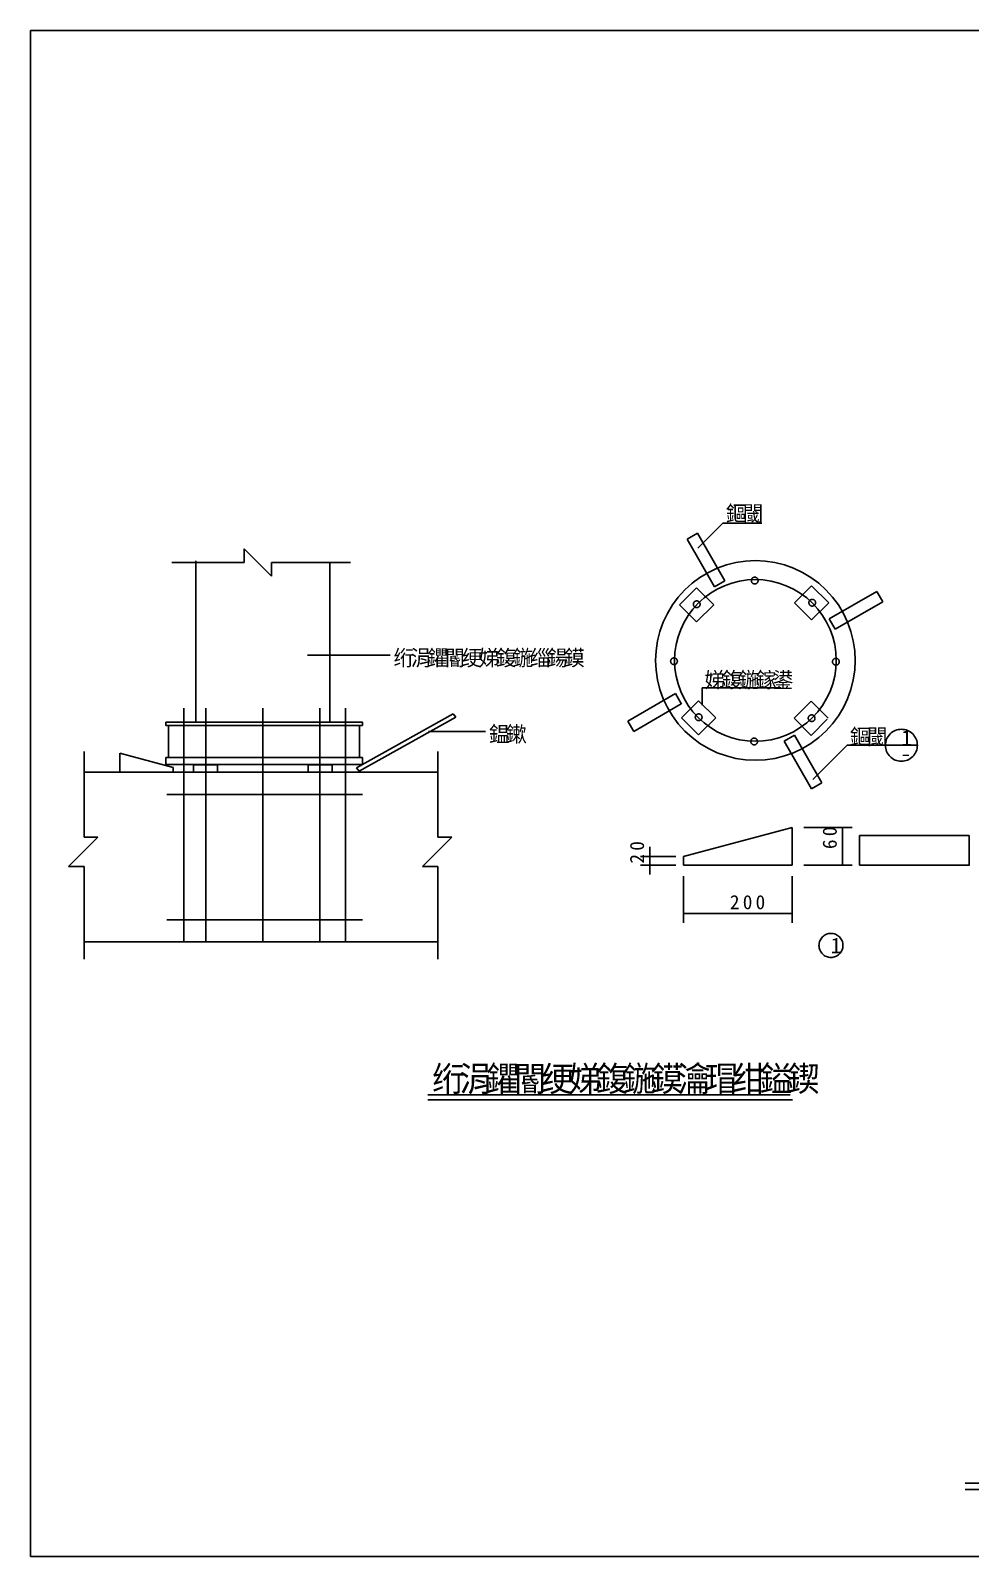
# Model space of a CAD drawing. Header units: metres. Extents: x 0 to 420, y 0 to 297.
# Drawn here: x 0 to 183, y 0 to 297 of the extents above; entities that cross this region are included whole.
import ezdxf

# ---------------------------------------------------------------- set-up
doc = ezdxf.new("R2010")
doc.units = ezdxf.units.M

msp = doc.modelspace()

# ---------------------------------------------------------------- linework, layer by layer
for p, q in [((420, 296.97), (0, 296.97)), ((0, 296.97), (0, 0)), ((127.83, 197.97), (129.85, 199.14)), ((129.83, 199.13), (135.18, 189.88)), ((129.88, 196.24), (134.75, 201.1)), ((134.75, 201.1), (142.33, 201.1)), ((41.56, 196.09), (46.91, 190.75)), ((41.56, 193.42), (41.56, 196.09)), ((133.17, 188.72), (127.83, 197.97)), ((27.51, 193.42), (41.56, 193.42)), ((32.21, 162.38), (32.21, 193.74)), ((46.91, 193.42), (62.29, 193.42)), ((46.91, 190.75), (46.91, 193.42)), ((58.28, 162.38), (58.28, 193.42)), ((129.67, 188.52), (126.35, 185.19)), ((132.99, 185.19), (129.67, 188.52)), ((135.18, 189.88), (133.17, 188.72)), ((152.06, 188.92), (148.73, 185.6)), ((155.38, 185.6), (152.06, 188.92)), ((155.5, 182.47), (164.75, 187.82)), ((164.75, 187.82), (165.91, 185.81)), ((126.35, 185.19), (129.67, 181.87)), ((129.67, 181.87), (132.99, 185.19)), ((148.73, 185.6), (152.06, 182.27)), ((152.06, 182.27), (155.38, 185.6)), ((165.91, 185.81), (156.66, 180.47)), ((156.66, 180.47), (155.49, 182.49)), ((53.93, 175.38), (69.98, 175.38)), ((116.28, 162.58), (125.53, 167.93)), ((125.53, 167.93), (126.7, 165.9)), ((130.05, 166.52), (126.73, 163.2)), ((133.38, 163.2), (130.05, 166.52)), ((130.74, 169.03), (146.04, 169.03)), ((130.74, 165.69), (130.74, 169.03)), ((151.95, 166.44), (148.63, 163.12)), ((155.27, 163.12), (151.95, 166.44)), ((29.85, 165.1), (29.85, 152.66)), ((34.11, 165.1), (34.11, 152.66)), ((45.23, 165.1), (45.23, 152.66)), ((56.34, 165.1), (56.34, 152.66)), ((61.34, 165.1), (61.34, 152.66)), ((63.47, 153.49), (82.29, 164)), ((63.95, 152.85), (82.77, 163.36)), ((82.29, 164), (82.77, 163.36)), ((126.69, 165.92), (117.43, 160.58)), ((26.34, 162.38), (64.62, 162.38)), ((26.34, 162.38), (26.34, 161.69)), ((26.34, 161.69), (64.62, 161.69)), ((26.89, 161.69), (26.89, 155.5)), ((64.07, 161.69), (64.07, 155.5)), ((64.62, 162.38), (64.62, 161.69)), ((77.47, 160.52), (88.56, 160.52)), ((117.43, 160.58), (116.28, 162.58)), ((126.73, 163.2), (130.05, 159.88)), ((130.05, 159.88), (133.38, 163.2)), ((148.63, 163.12), (151.95, 159.79)), ((151.95, 159.79), (155.11, 162.97)), ((146.72, 158.65), (148.72, 159.81)), ((152.06, 149.4), (146.72, 158.65)), ((148.72, 159.81), (154.06, 150.56)), ((152.27, 151.19), (158.95, 157.87)), ((158.95, 157.87), (172.64, 157.87)), ((10.43, 156.67), (10.43, 139.97)), ((27.8, 153.53), (17.37, 156.32)), ((17.37, 156.32), (17.37, 152.69)), ((26.34, 155.5), (64.62, 155.5)), ((26.34, 155.5), (26.34, 154.12)), ((64.62, 155.5), (64.62, 154.12)), ((79.32, 156.67), (79.32, 139.97)), ((29.85, 152.66), (10.43, 152.66)), ((29.85, 152.66), (10.43, 152.66)), ((10.43, 152.66), (10.43, 139.97)), ((10.43, 152.66), (79.32, 152.66)), ((10.43, 152.66), (10.43, 139.97)), ((10.43, 152.66), (10.43, 139.97)), ((29.85, 152.66), (19.49, 152.66)), ((26.34, 154.12), (64.62, 154.12)), ((27.8, 152.69), (27.8, 153.53)), ((29.85, 123.93), (29.85, 152.66)), ((29.85, 119.59), (29.85, 152.66)), ((29.85, 152.66), (29.85, 119.59)), ((29.85, 123.93), (29.85, 152.66)), ((34.11, 152.66), (29.85, 152.66)), ((29.85, 152.66), (29.85, 148.32)), ((34.11, 152.66), (29.85, 152.66)), ((34.11, 152.66), (29.85, 152.66)), ((34.11, 152.66), (29.85, 152.66)), ((29.85, 152.66), (29.85, 148.32)), ((29.85, 152.66), (29.85, 148.32)), ((29.85, 152.66), (29.85, 148.32)), ((31.73, 154.06), (36.43, 154.06)), ((31.73, 154.06), (31.73, 152.66)), ((34.11, 152.66), (34.11, 119.59)), ((45.23, 152.66), (34.11, 152.66)), ((34.11, 152.66), (34.11, 148.32)), ((45.23, 152.66), (34.11, 152.66)), ((45.23, 152.66), (34.11, 152.66)), ((45.23, 152.66), (34.11, 152.66)), ((34.11, 152.66), (34.11, 148.32)), ((34.11, 148.32), (34.11, 152.66)), ((34.11, 148.32), (34.11, 152.66)), ((34.11, 148.32), (34.11, 152.66)), ((34.11, 152.66), (34.11, 148.32)), ((34.11, 148.32), (34.11, 152.66)), ((34.11, 152.66), (34.11, 148.32)), ((36.43, 154.06), (36.43, 152.66)), ((45.23, 152.66), (45.23, 148.32)), ((56.34, 152.66), (45.23, 152.66)), ((56.34, 152.66), (45.23, 152.66)), ((56.34, 152.66), (45.23, 152.66)), ((56.34, 152.66), (45.23, 152.66)), ((45.23, 152.66), (45.23, 148.32)), ((45.23, 152.66), (45.23, 119.59)), ((45.23, 148.32), (45.23, 152.66)), ((45.23, 148.32), (45.23, 152.66)), ((45.23, 148.32), (45.23, 152.66)), ((45.23, 152.66), (45.23, 148.32)), ((45.23, 148.32), (45.23, 152.66)), ((45.23, 152.66), (45.23, 148.32)), ((54.04, 154.06), (58.74, 154.06)), ((54.04, 154.06), (54.04, 152.66)), ((56.34, 148.32), (56.34, 152.66)), ((56.34, 148.32), (56.34, 152.66)), ((56.34, 152.66), (56.34, 119.59)), ((56.34, 152.66), (56.34, 148.32)), ((61.34, 152.66), (56.34, 152.66)), ((61.34, 152.66), (56.34, 152.66)), ((61.34, 152.66), (56.34, 152.66)), ((61.34, 152.66), (56.34, 152.66)), ((56.34, 152.66), (56.34, 148.32)), ((56.34, 148.32), (56.34, 152.66)), ((56.34, 152.66), (56.34, 148.32)), ((56.34, 148.32), (56.34, 152.66)), ((56.34, 152.66), (56.34, 148.32)), ((58.74, 154.06), (58.74, 152.66)), ((61.34, 152.66), (61.34, 119.59)), ((61.34, 152.66), (61.34, 119.59)), ((61.34, 152.66), (61.34, 119.59)), ((79.32, 152.66), (61.34, 152.66)), ((61.34, 152.66), (61.34, 119.59)), ((71.32, 152.66), (61.34, 152.66)), ((79.32, 152.66), (61.34, 152.66)), ((61.34, 148.32), (61.34, 152.66)), ((61.34, 148.32), (61.34, 152.66)), ((61.34, 148.32), (61.34, 152.66)), ((61.34, 148.32), (61.34, 152.66)), ((63.47, 153.49), (63.95, 152.85)), ((79.32, 139.97), (79.32, 152.66)), ((79.32, 152.66), (79.32, 139.97)), ((79.32, 139.97), (79.32, 152.66)), ((154.06, 150.56), (152.04, 149.39)), ((26.51, 148.32), (64.63, 148.32)), ((34.11, 148.32), (29.85, 148.32)), ((29.85, 148.32), (29.85, 123.93)), ((29.85, 148.32), (29.85, 123.93)), ((29.85, 148.32), (29.85, 123.93)), ((34.11, 148.32), (29.85, 148.32)), ((29.85, 148.32), (29.85, 123.93)), ((29.85, 148.32), (34.11, 148.32)), ((34.11, 148.32), (29.85, 148.32)), ((29.85, 148.32), (34.11, 148.32)), ((34.11, 148.32), (29.85, 148.32)), ((29.85, 148.32), (34.11, 148.32)), ((29.85, 148.32), (34.11, 148.32)), ((34.11, 123.93), (34.11, 148.32)), ((34.11, 123.93), (34.11, 148.32)), ((34.11, 148.32), (34.11, 123.93)), ((34.11, 123.93), (34.11, 148.32)), ((34.11, 148.32), (34.11, 123.93)), ((34.11, 123.93), (34.11, 148.32)), ((45.23, 148.32), (34.11, 148.32)), ((34.11, 148.32), (34.11, 123.93)), ((45.23, 148.32), (34.11, 148.32)), ((34.11, 148.32), (34.11, 123.93)), ((34.11, 148.32), (45.23, 148.32)), ((34.11, 148.32), (45.23, 148.32)), ((45.23, 148.32), (34.11, 148.32)), ((45.23, 148.32), (34.11, 148.32)), ((34.11, 148.32), (45.23, 148.32)), ((34.11, 148.32), (45.23, 148.32)), ((56.34, 148.32), (45.23, 148.32)), ((45.23, 148.32), (45.23, 123.93)), ((56.34, 148.32), (45.23, 148.32)), ((45.23, 148.32), (56.34, 148.32)), ((45.23, 148.32), (56.34, 148.32)), ((45.23, 148.32), (56.34, 148.32)), ((56.34, 148.32), (45.23, 148.32)), ((56.34, 148.32), (45.23, 148.32)), ((45.23, 148.32), (45.23, 123.93)), ((45.23, 148.32), (56.34, 148.32)), ((45.23, 123.93), (45.23, 148.32)), ((45.23, 148.32), (45.23, 123.93)), ((45.23, 123.93), (45.23, 148.32)), ((45.23, 148.32), (45.23, 123.93)), ((45.23, 123.93), (45.23, 148.32)), ((45.23, 123.93), (45.23, 148.32)), ((56.34, 123.93), (56.34, 148.32)), ((56.34, 123.93), (56.34, 148.32)), ((56.34, 123.93), (56.34, 148.32)), ((61.34, 148.32), (56.34, 148.32)), ((56.34, 148.32), (56.34, 123.93)), ((56.34, 148.32), (56.34, 123.93)), ((56.34, 123.93), (56.34, 148.32)), ((56.34, 148.32), (56.34, 123.93)), ((61.34, 148.32), (56.34, 148.32)), ((56.34, 148.32), (56.34, 123.93)), ((56.34, 148.32), (61.34, 148.32)), ((56.34, 148.32), (61.34, 148.32)), ((61.34, 148.32), (56.34, 148.32)), ((61.34, 148.32), (56.34, 148.32)), ((56.34, 148.32), (61.34, 148.32)), ((56.34, 148.32), (61.34, 148.32)), ((61.34, 123.93), (61.34, 148.32)), ((61.34, 123.93), (61.34, 148.32)), ((61.34, 123.93), (61.34, 148.32)), ((61.34, 123.93), (61.34, 148.32)), ((13.11, 139.97), (7.42, 134.29)), ((13.11, 139.97), (7.42, 134.29)), ((13.11, 139.97), (7.42, 134.29)), ((13.11, 139.97), (7.42, 134.29)), ((10.43, 139.97), (13.11, 139.97)), ((10.43, 139.97), (13.11, 139.97)), ((10.43, 139.97), (13.11, 139.97)), ((10.43, 139.97), (13.11, 139.97)), ((81.99, 139.97), (76.31, 134.29)), ((81.99, 139.97), (76.31, 134.29)), ((76.31, 134.29), (81.99, 139.97)), ((76.31, 134.29), (81.99, 139.97)), ((81.99, 139.97), (79.32, 139.97)), ((79.32, 139.97), (81.99, 139.97)), ((79.32, 139.97), (81.99, 139.97)), ((81.99, 139.97), (79.32, 139.97)), ((127.1, 136.24), (148.26, 141.9)), ((148.26, 141.9), (148.26, 134.52)), ((150.52, 141.9), (159.92, 141.9)), ((158.08, 134.52), (158.08, 141.9)), ((161.38, 140.34), (182.72, 140.34)), ((161.38, 134.52), (161.38, 140.34)), ((182.72, 140.34), (182.72, 134.49)), ((120.58, 136.24), (120.58, 138.08)), ((7.42, 134.29), (10.43, 134.29)), ((7.42, 134.29), (10.43, 134.29)), ((7.42, 134.29), (10.43, 134.29)), ((7.42, 134.29), (10.43, 134.29)), ((10.43, 134.29), (10.43, 119.59)), ((10.43, 134.29), (10.43, 119.59)), ((10.43, 134.29), (10.43, 116.25)), ((10.43, 134.29), (10.43, 119.59)), ((79.32, 134.29), (76.31, 134.29)), ((76.31, 134.29), (79.32, 134.29)), ((76.31, 134.29), (79.32, 134.29)), ((79.32, 134.29), (76.31, 134.29)), ((79.32, 119.59), (79.32, 134.29)), ((79.32, 134.29), (79.32, 116.25)), ((79.32, 134.29), (79.32, 119.59)), ((79.32, 119.59), (79.32, 134.29)), ((125.63, 136.24), (118.74, 136.24)), ((125.63, 134.52), (118.74, 134.52)), ((120.58, 134.52), (120.58, 136.24)), ((120.58, 134.52), (120.58, 132.69)), ((127.1, 134.52), (127.1, 136.24)), ((127.1, 134.52), (148.26, 134.52)), ((150.52, 134.52), (159.92, 134.52)), ((161.38, 134.52), (182.72, 134.52)), ((127.1, 132.37), (127.1, 123.29)), ((148.26, 132.37), (148.26, 123.29)), ((127.1, 125.13), (148.26, 125.13)), ((26.51, 123.93), (64.63, 123.93)), ((29.85, 119.59), (29.85, 123.93)), ((29.85, 123.93), (34.11, 123.93)), ((29.85, 123.93), (34.11, 123.93)), ((29.85, 123.93), (29.85, 119.59)), ((34.11, 123.93), (29.85, 123.93)), ((29.85, 123.93), (29.85, 119.59)), ((29.85, 119.59), (29.85, 123.93)), ((29.85, 123.93), (29.85, 119.59)), ((34.11, 123.93), (29.85, 123.93)), ((29.85, 123.93), (29.85, 119.59)), ((34.11, 123.93), (29.85, 123.93)), ((29.85, 123.93), (34.11, 123.93)), ((29.85, 123.93), (34.11, 123.93)), ((34.11, 123.93), (29.85, 123.93)), ((34.11, 123.93), (45.23, 123.93)), ((34.11, 123.93), (45.23, 123.93)), ((34.11, 123.93), (34.11, 119.59)), ((45.23, 123.93), (34.11, 123.93)), ((34.11, 123.93), (45.23, 123.93)), ((45.23, 123.93), (34.11, 123.93)), ((45.23, 123.93), (34.11, 123.93)), ((34.11, 123.93), (45.23, 123.93)), ((45.23, 123.93), (34.11, 123.93)), ((34.11, 123.93), (34.11, 119.59)), ((34.11, 119.59), (34.11, 123.93)), ((34.11, 119.59), (34.11, 123.93)), ((34.11, 123.93), (34.11, 119.59)), ((34.11, 119.59), (34.11, 123.93)), ((34.11, 123.93), (34.11, 119.59)), ((34.11, 119.59), (34.11, 123.93)), ((45.23, 123.93), (45.23, 119.59)), ((56.34, 123.93), (45.23, 123.93)), ((56.34, 123.93), (45.23, 123.93)), ((45.23, 123.93), (56.34, 123.93)), ((45.23, 123.93), (56.34, 123.93)), ((45.23, 123.93), (56.34, 123.93)), ((56.34, 123.93), (45.23, 123.93)), ((45.23, 123.93), (45.23, 119.59)), ((56.34, 123.93), (45.23, 123.93)), ((45.23, 123.93), (56.34, 123.93)), ((45.23, 119.59), (45.23, 123.93)), ((45.23, 119.59), (45.23, 123.93)), ((45.23, 119.59), (45.23, 123.93)), ((45.23, 123.93), (45.23, 119.59)), ((45.23, 119.59), (45.23, 123.93)), ((45.23, 123.93), (45.23, 119.59)), ((56.34, 119.59), (56.34, 123.93)), ((56.34, 119.59), (56.34, 123.93)), ((56.34, 123.93), (61.34, 123.93)), ((56.34, 123.93), (61.34, 123.93)), ((61.34, 123.93), (56.34, 123.93)), ((56.34, 123.93), (56.34, 119.59)), ((56.34, 119.59), (56.34, 123.93)), ((56.34, 123.93), (56.34, 119.59)), ((56.34, 119.59), (56.34, 123.93)), ((56.34, 123.93), (56.34, 119.59)), ((61.34, 123.93), (56.34, 123.93)), ((56.34, 123.93), (56.34, 119.59)), ((61.34, 123.93), (56.34, 123.93)), ((56.34, 123.93), (61.34, 123.93)), ((61.34, 123.93), (56.34, 123.93)), ((56.34, 123.93), (61.34, 123.93)), ((61.34, 119.59), (61.34, 123.93)), ((61.34, 119.59), (61.34, 123.93)), ((61.34, 119.59), (61.34, 123.93)), ((61.34, 119.59), (61.34, 123.93)), ((10.43, 119.59), (29.85, 119.59)), ((10.43, 119.59), (29.85, 119.59)), ((10.43, 119.59), (29.85, 119.59)), ((19.49, 119.59), (79.32, 119.59)), ((29.85, 119.59), (34.11, 119.59)), ((29.85, 119.59), (34.11, 119.59)), ((29.85, 119.59), (34.11, 119.59)), ((29.85, 119.59), (34.11, 119.59)), ((34.11, 119.59), (45.23, 119.59)), ((34.11, 119.59), (45.23, 119.59)), ((34.11, 119.59), (45.23, 119.59)), ((34.11, 119.59), (45.23, 119.59)), ((45.23, 119.59), (56.34, 119.59)), ((45.23, 119.59), (56.34, 119.59)), ((45.23, 119.59), (56.34, 119.59)), ((45.23, 119.59), (56.34, 119.59)), ((56.34, 119.59), (61.34, 119.59)), ((56.34, 119.59), (61.34, 119.59)), ((56.34, 119.59), (61.34, 119.59)), ((56.34, 119.59), (61.34, 119.59)), ((61.34, 119.59), (79.32, 119.59)), ((61.34, 119.59), (71.32, 119.59)), ((61.34, 119.59), (79.32, 119.59)), ((77.32, 89.86), (147.86, 89.86)), ((77.32, 88.86), (148.31, 88.86)), ((181.96, 14.24), (272.87, 14.24)), ((181.96, 13.01), (272.99, 13.01)), ((0, 0), (420, 0))]:
    msp.add_line(p, q)
for points in [[(160.54, 174.38), (160.44, 176.28), (160.16, 178.17), (159.7, 180.02), (159.06, 181.81), (158.24, 183.54), (157.26, 185.17), (156.13, 186.7), (154.84, 188.12), (153.43, 189.4), (151.9, 190.53), (150.27, 191.51), (148.54, 192.33), (146.75, 192.97), (144.9, 193.43), (143.01, 193.71), (141.11, 193.81), (139.2, 193.71), (137.32, 193.43), (135.47, 192.97), (133.67, 192.33), (131.95, 191.51), (130.31, 190.53), (128.78, 189.4), (127.37, 188.12), (126.09, 186.7), (124.95, 185.17), (123.97, 183.54), (123.16, 181.81), (122.51, 180.02), (122.05, 178.17), (121.77, 176.28), (121.68, 174.38), (121.77, 172.47), (122.05, 170.59), (122.51, 168.74), (123.16, 166.94), (123.97, 165.22), (124.95, 163.58), (126.09, 162.05), (127.37, 160.64), (128.78, 159.36), (130.31, 158.22), (131.95, 157.24), (133.67, 156.43), (135.47, 155.79), (137.32, 155.32), (139.2, 155.04), (141.11, 154.95), (143.01, 155.04), (144.9, 155.32), (146.75, 155.79), (148.54, 156.43), (150.27, 157.24), (151.9, 158.22), (153.43, 159.36), (154.84, 160.64), (156.13, 162.05), (157.26, 163.58), (158.24, 165.22), (159.06, 166.94), (159.7, 168.74), (160.16, 170.59), (160.44, 172.47), (160.54, 174.38)], [(156.84, 174.38), (156.76, 175.92), (156.54, 177.45), (156.16, 178.95), (155.64, 180.4), (154.98, 181.8), (154.19, 183.12), (153.27, 184.36), (152.23, 185.5), (151.09, 186.54), (149.85, 187.46), (148.52, 188.25), (147.13, 188.91), (145.67, 189.43), (144.18, 189.81), (142.65, 190.04), (141.11, 190.11), (139.56, 190.04), (138.04, 189.81), (136.54, 189.43), (135.09, 188.91), (133.69, 188.25), (132.37, 187.46), (131.13, 186.54), (129.98, 185.5), (128.94, 184.36), (128.02, 183.12), (127.23, 181.8), (126.57, 180.4), (126.05, 178.95), (125.68, 177.45), (125.45, 175.92), (125.37, 174.38), (125.45, 172.84), (125.68, 171.31), (126.05, 169.81), (126.57, 168.36), (127.23, 166.96), (128.02, 165.64), (128.94, 164.4), (129.98, 163.25), (131.13, 162.22), (132.37, 161.3), (133.69, 160.5), (135.09, 159.84), (136.54, 159.32), (138.04, 158.95), (139.56, 158.72), (141.11, 158.64), (142.65, 158.72), (144.18, 158.95), (145.67, 159.32), (147.13, 159.84), (148.52, 160.5), (149.85, 161.3), (151.09, 162.22), (152.23, 163.25), (153.27, 164.4), (154.19, 165.64), (154.98, 166.96), (155.64, 168.36), (156.16, 169.81), (156.54, 171.31), (156.76, 172.84), (156.84, 174.38)], [(141.64, 189.93), (141.63, 190), (141.62, 190.06), (141.61, 190.12), (141.59, 190.18), (141.56, 190.24), (141.53, 190.3), (141.49, 190.35), (141.44, 190.4), (141.4, 190.44), (141.34, 190.48), (141.29, 190.51), (141.23, 190.54), (141.17, 190.56), (141.11, 190.58), (141.04, 190.59), (140.98, 190.59), (140.91, 190.59), (140.85, 190.58), (140.79, 190.56), (140.73, 190.54), (140.67, 190.51), (140.61, 190.48), (140.56, 190.44), (140.51, 190.4), (140.47, 190.35), (140.43, 190.3), (140.4, 190.24), (140.37, 190.18), (140.35, 190.12), (140.33, 190.06), (140.32, 190), (140.32, 189.93), (140.32, 189.87), (140.33, 189.8), (140.35, 189.74), (140.37, 189.68), (140.4, 189.62), (140.43, 189.57), (140.47, 189.51), (140.51, 189.47), (140.56, 189.42), (140.61, 189.38), (140.67, 189.35), (140.73, 189.32), (140.79, 189.3), (140.85, 189.29), (140.91, 189.28), (140.98, 189.27), (141.04, 189.28), (141.11, 189.29), (141.17, 189.3), (141.23, 189.32), (141.29, 189.35), (141.34, 189.38), (141.4, 189.42), (141.44, 189.47), (141.49, 189.51), (141.53, 189.57), (141.56, 189.62), (141.59, 189.68), (141.61, 189.74), (141.62, 189.8), (141.63, 189.87), (141.64, 189.93)], [(130.34, 185.31), (130.34, 185.38), (130.33, 185.44), (130.32, 185.5), (130.29, 185.56), (130.27, 185.62), (130.23, 185.68), (130.2, 185.73), (130.15, 185.78), (130.1, 185.82), (130.05, 185.86), (130, 185.89), (129.94, 185.92), (129.88, 185.94), (129.81, 185.96), (129.75, 185.97), (129.69, 185.97), (129.62, 185.97), (129.56, 185.96), (129.49, 185.94), (129.43, 185.92), (129.38, 185.89), (129.32, 185.86), (129.27, 185.82), (129.22, 185.78), (129.18, 185.73), (129.14, 185.68), (129.11, 185.62), (129.08, 185.56), (129.06, 185.5), (129.04, 185.44), (129.03, 185.38), (129.03, 185.31), (129.03, 185.25), (129.04, 185.18), (129.06, 185.12), (129.08, 185.06), (129.11, 185), (129.14, 184.95), (129.18, 184.89), (129.22, 184.85), (129.27, 184.8), (129.32, 184.76), (129.38, 184.73), (129.43, 184.7), (129.49, 184.68), (129.56, 184.67), (129.62, 184.66), (129.69, 184.65), (129.75, 184.66), (129.81, 184.67), (129.88, 184.68), (129.94, 184.7), (130, 184.73), (130.05, 184.76), (130.1, 184.8), (130.15, 184.85), (130.2, 184.89), (130.23, 184.95), (130.27, 185), (130.29, 185.06), (130.32, 185.12), (130.33, 185.18), (130.34, 185.25), (130.34, 185.31)], [(152.83, 185.62), (152.82, 185.68), (152.81, 185.75), (152.8, 185.81), (152.78, 185.87), (152.75, 185.93), (152.72, 185.98), (152.68, 186.04), (152.63, 186.08), (152.59, 186.13), (152.53, 186.17), (152.48, 186.2), (152.42, 186.23), (152.36, 186.25), (152.3, 186.26), (152.23, 186.27), (152.17, 186.28), (152.1, 186.27), (152.04, 186.26), (151.98, 186.25), (151.92, 186.23), (151.86, 186.2), (151.8, 186.17), (151.75, 186.13), (151.7, 186.08), (151.66, 186.04), (151.62, 185.98), (151.59, 185.93), (151.56, 185.87), (151.54, 185.81), (151.52, 185.75), (151.51, 185.68), (151.51, 185.62), (151.51, 185.55), (151.52, 185.49), (151.54, 185.43), (151.56, 185.37), (151.59, 185.31), (151.62, 185.25), (151.66, 185.2), (151.7, 185.15), (151.75, 185.11), (151.8, 185.07), (151.86, 185.04), (151.92, 185.01), (151.98, 184.99), (152.04, 184.97), (152.1, 184.96), (152.17, 184.96), (152.23, 184.96), (152.3, 184.97), (152.36, 184.99), (152.42, 185.01), (152.48, 185.04), (152.53, 185.07), (152.59, 185.11), (152.63, 185.15), (152.68, 185.2), (152.72, 185.25), (152.75, 185.31), (152.78, 185.37), (152.8, 185.43), (152.81, 185.49), (152.82, 185.55), (152.83, 185.62)], [(125.92, 174.22), (125.92, 174.28), (125.91, 174.34), (125.89, 174.41), (125.87, 174.47), (125.84, 174.53), (125.81, 174.58), (125.77, 174.63), (125.73, 174.68), (125.68, 174.73), (125.63, 174.76), (125.57, 174.8), (125.51, 174.82), (125.45, 174.85), (125.39, 174.86), (125.33, 174.87), (125.26, 174.87), (125.2, 174.87), (125.13, 174.86), (125.07, 174.85), (125.01, 174.82), (124.95, 174.8), (124.9, 174.76), (124.85, 174.73), (124.8, 174.68), (124.75, 174.63), (124.72, 174.58), (124.68, 174.53), (124.65, 174.47), (124.63, 174.41), (124.62, 174.34), (124.61, 174.28), (124.6, 174.22), (124.61, 174.15), (124.62, 174.09), (124.63, 174.03), (124.65, 173.96), (124.68, 173.91), (124.72, 173.85), (124.75, 173.8), (124.8, 173.75), (124.85, 173.71), (124.9, 173.67), (124.95, 173.64), (125.01, 173.61), (125.07, 173.59), (125.13, 173.57), (125.2, 173.56), (125.26, 173.56), (125.33, 173.56), (125.39, 173.57), (125.45, 173.59), (125.51, 173.61), (125.57, 173.64), (125.63, 173.67), (125.68, 173.71), (125.73, 173.75), (125.77, 173.8), (125.81, 173.85), (125.84, 173.91), (125.87, 173.96), (125.89, 174.03), (125.91, 174.09), (125.92, 174.15), (125.92, 174.22)], [(157.44, 174.13), (157.43, 174.2), (157.42, 174.26), (157.41, 174.32), (157.39, 174.39), (157.36, 174.44), (157.32, 174.5), (157.29, 174.55), (157.24, 174.6), (157.19, 174.64), (157.14, 174.68), (157.09, 174.71), (157.03, 174.74), (156.97, 174.76), (156.91, 174.78), (156.84, 174.79), (156.78, 174.79), (156.71, 174.79), (156.65, 174.78), (156.59, 174.76), (156.52, 174.74), (156.47, 174.71), (156.41, 174.68), (156.36, 174.64), (156.31, 174.6), (156.27, 174.55), (156.23, 174.5), (156.2, 174.44), (156.17, 174.39), (156.15, 174.32), (156.13, 174.26), (156.12, 174.2), (156.12, 174.13), (156.12, 174.07), (156.13, 174.01), (156.15, 173.94), (156.17, 173.88), (156.2, 173.82), (156.23, 173.77), (156.27, 173.72), (156.31, 173.67), (156.36, 173.62), (156.41, 173.59), (156.47, 173.55), (156.52, 173.53), (156.59, 173.5), (156.65, 173.49), (156.71, 173.48), (156.78, 173.48), (156.84, 173.48), (156.91, 173.49), (156.97, 173.5), (157.03, 173.53), (157.09, 173.55), (157.14, 173.59), (157.19, 173.62), (157.24, 173.67), (157.29, 173.72), (157.32, 173.77), (157.36, 173.82), (157.39, 173.88), (157.41, 173.94), (157.42, 174.01), (157.43, 174.07), (157.44, 174.13)], [(130.73, 163.32), (130.72, 163.39), (130.71, 163.45), (130.7, 163.51), (130.68, 163.57), (130.65, 163.63), (130.62, 163.69), (130.58, 163.74), (130.53, 163.79), (130.49, 163.83), (130.43, 163.87), (130.38, 163.9), (130.32, 163.93), (130.26, 163.95), (130.2, 163.97), (130.13, 163.98), (130.07, 163.98), (130, 163.98), (129.94, 163.97), (129.88, 163.95), (129.82, 163.93), (129.76, 163.9), (129.7, 163.87), (129.65, 163.83), (129.6, 163.79), (129.56, 163.74), (129.52, 163.69), (129.49, 163.63), (129.46, 163.57), (129.44, 163.51), (129.42, 163.45), (129.41, 163.39), (129.41, 163.32), (129.41, 163.26), (129.42, 163.19), (129.44, 163.13), (129.46, 163.07), (129.49, 163.01), (129.52, 162.96), (129.56, 162.9), (129.6, 162.86), (129.65, 162.81), (129.7, 162.77), (129.76, 162.74), (129.82, 162.71), (129.88, 162.69), (129.94, 162.68), (130, 162.67), (130.07, 162.66), (130.13, 162.67), (130.2, 162.68), (130.26, 162.69), (130.32, 162.71), (130.38, 162.74), (130.43, 162.77), (130.49, 162.81), (130.53, 162.86), (130.58, 162.9), (130.62, 162.96), (130.65, 163.01), (130.68, 163.07), (130.7, 163.13), (130.71, 163.19), (130.72, 163.26), (130.73, 163.32)], [(152.72, 163.14), (152.71, 163.2), (152.7, 163.26), (152.69, 163.33), (152.67, 163.39), (152.64, 163.45), (152.61, 163.5), (152.57, 163.55), (152.52, 163.6), (152.48, 163.65), (152.42, 163.68), (152.37, 163.72), (152.31, 163.74), (152.25, 163.77), (152.19, 163.78), (152.12, 163.79), (152.06, 163.79), (151.99, 163.79), (151.93, 163.78), (151.87, 163.77), (151.81, 163.74), (151.75, 163.72), (151.69, 163.68), (151.64, 163.65), (151.59, 163.6), (151.55, 163.55), (151.51, 163.5), (151.48, 163.45), (151.45, 163.39), (151.43, 163.33), (151.41, 163.26), (151.4, 163.2), (151.4, 163.14), (151.4, 163.07), (151.41, 163.01), (151.43, 162.94), (151.45, 162.88), (151.48, 162.83), (151.51, 162.77), (151.55, 162.72), (151.59, 162.67), (151.64, 162.63), (151.69, 162.59), (151.75, 162.56), (151.81, 162.53), (151.87, 162.51), (151.93, 162.49), (151.99, 162.48), (152.06, 162.48), (152.12, 162.48), (152.19, 162.49), (152.25, 162.51), (152.31, 162.53), (152.37, 162.56), (152.42, 162.59), (152.48, 162.63), (152.52, 162.67), (152.57, 162.72), (152.61, 162.77), (152.64, 162.83), (152.67, 162.88), (152.69, 162.94), (152.7, 163.01), (152.71, 163.07), (152.72, 163.14)], [(172.64, 157.87), (172.62, 158.18), (172.58, 158.48), (172.51, 158.78), (172.4, 159.07), (172.27, 159.34), (172.11, 159.61), (171.93, 159.85), (171.73, 160.08), (171.5, 160.28), (171.26, 160.46), (170.99, 160.62), (170.72, 160.75), (170.43, 160.86), (170.13, 160.93), (169.83, 160.97), (169.52, 160.99), (169.22, 160.97), (168.92, 160.93), (168.62, 160.86), (168.33, 160.75), (168.06, 160.62), (167.79, 160.46), (167.55, 160.28), (167.32, 160.08), (167.12, 159.85), (166.93, 159.61), (166.78, 159.34), (166.65, 159.07), (166.54, 158.78), (166.47, 158.48), (166.42, 158.18), (166.41, 157.87), (166.42, 157.57), (166.47, 157.27), (166.54, 156.97), (166.65, 156.68), (166.78, 156.41), (166.93, 156.14), (167.12, 155.9), (167.32, 155.67), (167.55, 155.47), (167.79, 155.28), (168.06, 155.13), (168.33, 155), (168.62, 154.89), (168.92, 154.82), (169.22, 154.77), (169.52, 154.76), (169.83, 154.77), (170.13, 154.82), (170.43, 154.89), (170.72, 155), (170.99, 155.13), (171.26, 155.28), (171.5, 155.47), (171.73, 155.67), (171.93, 155.9), (172.11, 156.14), (172.27, 156.41), (172.4, 156.68), (172.51, 156.97), (172.58, 157.27), (172.62, 157.57), (172.64, 157.87)], [(141.52, 158.61), (141.52, 158.68), (141.51, 158.74), (141.49, 158.81), (141.47, 158.87), (141.45, 158.92), (141.41, 158.98), (141.37, 159.03), (141.33, 159.08), (141.28, 159.12), (141.23, 159.16), (141.18, 159.2), (141.12, 159.22), (141.06, 159.24), (140.99, 159.26), (140.93, 159.27), (140.86, 159.27), (140.8, 159.27), (140.74, 159.26), (140.67, 159.24), (140.61, 159.22), (140.55, 159.2), (140.5, 159.16), (140.45, 159.12), (140.4, 159.08), (140.36, 159.03), (140.32, 158.98), (140.28, 158.92), (140.26, 158.87), (140.23, 158.81), (140.22, 158.74), (140.21, 158.68), (140.21, 158.61), (140.21, 158.55), (140.22, 158.49), (140.23, 158.42), (140.26, 158.36), (140.28, 158.3), (140.32, 158.25), (140.36, 158.2), (140.4, 158.15), (140.45, 158.11), (140.5, 158.07), (140.55, 158.03), (140.61, 158.01), (140.67, 157.98), (140.74, 157.97), (140.8, 157.96), (140.86, 157.96), (140.93, 157.96), (140.99, 157.97), (141.06, 157.98), (141.12, 158.01), (141.18, 158.03), (141.23, 158.07), (141.28, 158.11), (141.33, 158.15), (141.37, 158.2), (141.41, 158.25), (141.45, 158.3), (141.47, 158.36), (141.49, 158.42), (141.51, 158.49), (141.52, 158.55), (141.52, 158.61)], [(158.16, 118.92), (158.15, 119.15), (158.11, 119.38), (158.06, 119.6), (157.98, 119.82), (157.88, 120.02), (157.77, 120.22), (157.63, 120.4), (157.47, 120.57), (157.3, 120.73), (157.12, 120.87), (156.92, 120.98), (156.72, 121.08), (156.5, 121.16), (156.28, 121.21), (156.05, 121.25), (155.82, 121.26), (155.59, 121.25), (155.36, 121.21), (155.14, 121.16), (154.93, 121.08), (154.72, 120.98), (154.52, 120.87), (154.34, 120.73), (154.17, 120.57), (154.01, 120.4), (153.88, 120.22), (153.76, 120.02), (153.66, 119.82), (153.58, 119.6), (153.53, 119.38), (153.49, 119.15), (153.48, 118.92), (153.49, 118.69), (153.53, 118.47), (153.58, 118.24), (153.66, 118.03), (153.76, 117.82), (153.88, 117.62), (154.01, 117.44), (154.17, 117.27), (154.34, 117.11), (154.52, 116.98), (154.72, 116.86), (154.93, 116.76), (155.14, 116.68), (155.36, 116.63), (155.59, 116.59), (155.82, 116.58), (156.05, 116.59), (156.28, 116.63), (156.5, 116.68), (156.72, 116.76), (156.92, 116.86), (157.12, 116.98), (157.3, 117.11), (157.47, 117.27), (157.63, 117.44), (157.77, 117.62), (157.88, 117.82), (157.98, 118.03), (158.06, 118.24), (158.11, 118.47), (158.15, 118.69), (158.16, 118.92)]]:
    msp.add_lwpolyline(points)

# ---------------------------------------------------------------- texts
for s, height, p in [('鏂', 3.06, (135.35, 201.45)), ('閾', 3.06, (138.67, 201.45)), ('绗', 3.06, (70.66, 173.36)), ('涓', 3.06, (73.98, 173.36)), ('鑺', 3.06, (77.3, 173.36)), ('閽', 3.06, (80.63, 173.36)), ('绠', 3.06, (83.95, 173.36)), ('娣', 3.06, (87.27, 173.36)), ('鍑', 3.06, (90.59, 173.36)), ('鍦', 3.06, (93.92, 173.36)), ('缁', 3.06, (97.24, 173.36)), ('鍚', 3.06, (100.56, 173.36)), ('鏌', 3.06, (103.88, 173.36)), ('娣', 3.06, (131.22, 169.06)), ('鍑', 3.06, (134.55, 169.06)), ('鍦', 3.06, (137.87, 169.06)), ('鎵', 3.06, (141.19, 169.06)), ('鍙', 3.06, (144.51, 169.06)), ('鎾', 3.06, (89.24, 158.52)), ('鏉', 3.06, (92.56, 158.52)), ('鏂', 3.06, (159.5, 158.02)), ('閾', 3.06, (162.82, 158.02)), ('1', 3.06, (169.5, 157.77)), ('-', 3.06, (169.36, 154.74)), ('2', 2.75, (136.15, 125.96)), ('0', 2.75, (138.65, 125.96)), ('0', 2.75, (141.15, 125.96)), ('1', 3.06, (155.78, 117.37)), ('绗', 4.89, (78.16, 90.53)), ('涓', 4.89, (83.47, 90.53)), ('鑺', 4.89, (88.79, 90.53)), ('閽', 4.89, (94.1, 90.53)), ('绠', 4.89, (99.42, 90.53)), ('娣', 4.89, (104.74, 90.53)), ('鍑', 4.89, (110.05, 90.53)), ('鍦', 4.89, (115.37, 90.53)), ('鏌', 4.89, (120.68, 90.53)), ('瀹', 4.89, (126, 90.53)), ('瑁', 4.89, (131.31, 90.53)), ('绀', 4.89, (136.63, 90.53)), ('鎰', 4.89, (141.94, 90.53)), ('鍥', 4.89, (147.26, 90.53))]:
    msp.add_text(s, height=height).set_placement(p)
for s, p in [('0', (156.94, 140.17)), ('0', (119.43, 137.35)), ('6', (156.94, 137.67)), ('2', (119.43, 134.85))]:
    msp.add_text(s, height=2.75, rotation=90).set_placement(p)

doc.saveas('drawing.dxf')
